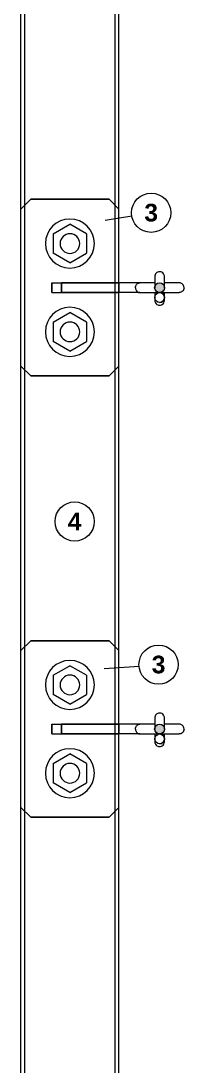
# Model space of a CAD drawing. Header units: millimetres. Extents: x -319 to 522, y -48 to 546.
# Drawn here: x -225.2 to -208.6, y 65.3 to 171.9 of the extents above; entities that cross this region are included whole.
import ezdxf

# ---------------------------------------------------------------- set-up
doc = ezdxf.new("R2010")
doc.units = ezdxf.units.MM
doc.header["$LTSCALE"] = 2
doc.linetypes.add('HIDDEN', pattern=[9.525, 6.35, -3.175])
for name, color, linetype, lineweight, true_color in [('010', 178, 'Continuous', 9, 0x000000), ('1_5section ... 010', 178, 'Continuous', 9, 0x000000), ('1_5section ... 018', 178, 'Continuous', 18, 0x000000), ('1_5section ... hdn', 250, 'HIDDEN', 9, 0x323232), ('dim', 178, 'Continuous', 9, 0x000000)]:
    doc.layers.add(name, color=color, linetype=linetype, lineweight=lineweight, true_color=true_color)
doc.styles.add('textstyle133', font='')
doc.styles.add('textstyle134', font='')
doc.styles.add('textstyle135', font='')
doc.styles.get('textstyle133').set_extended_font_data('Arial [TMC ]')
doc.styles.get('textstyle134').set_extended_font_data('Arial [TMC ]')
doc.styles.get('textstyle135').set_extended_font_data('Arial [TMC ]')

msp = doc.modelspace()

# ---------------------------------------------------------------- hatches: boundary and pattern name
at = {"layer": '1_5section ... 010', "true_color": 0x969696}
h = msp.add_hatch(color=252, dxfattribs=at)
edge = h.paths.add_edge_path(flags=0)
edge.add_arc((-211.09, 99.66), 0.501, 0, 360)
edge = h.paths.add_edge_path(flags=0)
edge.add_arc((-211.09, 144.66), 0.501, 0, 360)
edge = h.paths.add_edge_path(flags=0)
edge.add_arc((-211.09, 189.65), 0.501, 0, 360)

# ---------------------------------------------------------------- linework, layer by layer
at = {"layer": '010'}
for p, q in [((-216.64, 151.54), (-213.92, 151.98)), ((-216.73, 105.82), (-213.18, 106.09))]:
    msp.add_line(p, q, dxfattribs=at)
for centre in [(-211.95, 152.3), (-219.75, 120.82), (-211.19, 106.23)]:
    msp.add_circle(centre, 2, dxfattribs=at)
at = {"layer": '1_5section ... 018'}
for p, q in [((-225.23, -0.93), (-225.23, 200.25)), ((-225.23, -0.93), (-225.23, 200.25)), ((-224.83, -0.93), (-224.83, 200.25)), ((-224.83, -0.93), (-224.83, 200.25)), ((-215.63, 37.63), (-215.63, 200.25)), ((-215.63, 37.63), (-215.63, 200.25)), ((-215.23, 37.63), (-215.23, 200.25)), ((-215.23, 37.63), (-215.23, 200.25)), ((-215.23, 136.66), (-215.23, 152.66)), ((-215.23, 136.66), (-215.23, 152.66)), ((-221.93, 150.14), (-220.23, 151.12)), ((-221.93, 150.14), (-220.23, 151.12)), ((-218.53, 150.14), (-220.23, 151.12)), ((-218.53, 150.14), (-220.23, 151.12)), ((-221.93, 150.14), (-221.93, 148.17)), ((-221.93, 150.14), (-221.93, 148.17)), ((-218.53, 150.14), (-218.53, 148.17)), ((-218.53, 150.14), (-218.53, 148.17)), ((-220.23, 147.19), (-221.93, 148.17)), ((-220.23, 147.19), (-221.93, 148.17)), ((-220.23, 147.19), (-218.53, 148.17)), ((-220.23, 147.19), (-218.53, 148.17)), ((-213.09, 145.16), (-215.23, 145.16)), ((-213.09, 145.16), (-215.23, 145.16)), ((-213.09, 144.16), (-215.23, 144.16)), ((-213.09, 144.16), (-215.23, 144.16)), ((-221.93, 141.14), (-220.23, 142.12)), ((-221.93, 141.14), (-220.23, 142.12)), ((-218.53, 141.14), (-220.23, 142.12)), ((-218.53, 141.14), (-220.23, 142.12)), ((-221.93, 141.14), (-221.93, 139.18)), ((-221.93, 141.14), (-221.93, 139.18)), ((-218.53, 141.14), (-218.53, 139.18)), ((-218.53, 141.14), (-218.53, 139.18)), ((-220.23, 138.2), (-221.93, 139.18)), ((-220.23, 138.2), (-221.93, 139.18)), ((-220.23, 138.2), (-218.53, 139.18)), ((-220.23, 138.2), (-218.53, 139.18)), ((-215.23, 91.66), (-215.23, 107.66)), ((-215.23, 91.66), (-215.23, 107.66)), ((-221.93, 105.14), (-220.23, 106.12)), ((-221.93, 105.14), (-220.23, 106.12)), ((-218.53, 105.14), (-220.23, 106.12)), ((-218.53, 105.14), (-220.23, 106.12)), ((-221.93, 105.14), (-221.93, 103.18)), ((-221.93, 105.14), (-221.93, 103.18)), ((-218.53, 105.14), (-218.53, 103.18)), ((-218.53, 105.14), (-218.53, 103.18)), ((-220.23, 102.2), (-221.93, 103.18)), ((-220.23, 102.2), (-221.93, 103.18)), ((-220.23, 102.2), (-218.53, 103.18)), ((-220.23, 102.2), (-218.53, 103.18)), ((-213.09, 100.16), (-215.23, 100.16)), ((-213.09, 100.16), (-215.23, 100.16)), ((-213.09, 99.16), (-215.23, 99.16)), ((-213.09, 99.16), (-215.23, 99.16)), ((-221.93, 96.14), (-220.23, 97.12)), ((-221.93, 96.14), (-220.23, 97.12)), ((-218.53, 96.14), (-220.23, 97.12)), ((-218.53, 96.14), (-220.23, 97.12)), ((-221.93, 96.14), (-221.93, 94.18)), ((-221.93, 96.14), (-221.93, 94.18)), ((-218.53, 96.14), (-218.53, 94.18)), ((-218.53, 96.14), (-218.53, 94.18)), ((-220.23, 93.2), (-221.93, 94.18)), ((-220.23, 93.2), (-221.93, 94.18)), ((-220.23, 93.2), (-218.53, 94.18)), ((-220.23, 93.2), (-218.53, 94.18))]:
    msp.add_line(p, q, dxfattribs=at)
for centre in [(-211.09, 144.66), (-211.09, 99.66)]:
    msp.add_circle(centre, 0.501, dxfattribs=at)
for points in [[(-220.23, 151.66), (-221.61, 151.66), (-222.73, 150.54), (-222.73, 149.16)], [(-220.23, 151.66), (-221.61, 151.66), (-222.73, 150.54), (-222.73, 149.16)], [(-217.73, 149.16), (-217.73, 150.54), (-218.85, 151.66), (-220.23, 151.66)], [(-217.73, 149.16), (-217.73, 150.54), (-218.85, 151.66), (-220.23, 151.66)], [(-220.23, 150.16), (-220.78, 150.16), (-221.23, 149.71), (-221.23, 149.16)], [(-220.23, 150.16), (-220.78, 150.16), (-221.23, 149.71), (-221.23, 149.16)], [(-219.23, 149.16), (-219.23, 149.71), (-219.68, 150.16), (-220.23, 150.16)], [(-219.23, 149.16), (-219.23, 149.71), (-219.68, 150.16), (-220.23, 150.16)], [(-222.73, 149.16), (-222.73, 147.78), (-221.61, 146.66), (-220.23, 146.66)], [(-222.73, 149.16), (-222.73, 147.78), (-221.61, 146.66), (-220.23, 146.66)], [(-221.23, 149.16), (-221.23, 148.6), (-220.78, 148.16), (-220.23, 148.16)], [(-221.23, 149.16), (-221.23, 148.6), (-220.78, 148.16), (-220.23, 148.16)], [(-220.23, 146.66), (-218.85, 146.66), (-217.73, 147.78), (-217.73, 149.16)], [(-220.23, 148.16), (-219.68, 148.16), (-219.23, 148.6), (-219.23, 149.16)], [(-220.23, 146.66), (-218.85, 146.66), (-217.73, 147.78), (-217.73, 149.16)], [(-220.23, 148.16), (-219.68, 148.16), (-219.23, 148.6), (-219.23, 149.16)], [(-211.43, 146.14), (-211.53, 146.05), (-211.59, 145.92), (-211.59, 145.78)], [(-211.43, 146.14), (-211.53, 146.05), (-211.59, 145.92), (-211.59, 145.78)], [(-211.43, 146.14), (-211.53, 146.05), (-211.59, 145.92), (-211.59, 145.78)], [(-211.09, 146.28), (-211.22, 146.28), (-211.34, 146.23), (-211.43, 146.14)], [(-211.09, 146.28), (-211.22, 146.28), (-211.34, 146.23), (-211.43, 146.14)], [(-211.09, 146.28), (-211.22, 146.28), (-211.34, 146.23), (-211.43, 146.14)], [(-210.69, 146.08), (-210.78, 146.21), (-210.93, 146.28), (-211.09, 146.28)], [(-210.69, 146.08), (-210.78, 146.21), (-210.93, 146.28), (-211.09, 146.28)], [(-210.69, 146.08), (-210.78, 146.21), (-210.93, 146.28), (-211.09, 146.28)], [(-210.59, 145.78), (-210.59, 145.89), (-210.62, 145.99), (-210.69, 146.08)], [(-210.59, 145.78), (-210.59, 145.89), (-210.62, 145.99), (-210.69, 146.08)], [(-210.59, 145.78), (-210.59, 145.89), (-210.62, 145.99), (-210.69, 146.08)], [(-213.51, 144.85), (-213.47, 144.94), (-213.42, 145.01), (-213.37, 145.06)], [(-213.51, 144.85), (-213.47, 144.94), (-213.42, 145.01), (-213.37, 145.06)], [(-213.51, 144.85), (-213.47, 144.94), (-213.42, 145.01), (-213.37, 145.06)], [(-213.51, 144.85), (-213.47, 144.94), (-213.42, 145.01), (-213.37, 145.06)], [(-213.37, 145.06), (-213.28, 145.13), (-213.19, 145.16), (-213.09, 145.16)], [(-213.37, 145.06), (-213.28, 145.13), (-213.19, 145.16), (-213.09, 145.16)], [(-213.37, 145.06), (-213.28, 145.13), (-213.19, 145.16), (-213.09, 145.16)], [(-213.37, 145.06), (-213.28, 145.13), (-213.19, 145.16), (-213.09, 145.16)], [(-212.67, 145.16), (-212.94, 145.16), (-213.09, 145.16), (-213.09, 145.16)], [(-212.9, 145.16), (-213.02, 145.16), (-213.09, 145.16), (-213.09, 145.16)], [(-213.01, 145.16), (-213.06, 145.16), (-213.09, 145.16), (-213.09, 145.16)], [(-212.7, 145.16), (-212.95, 145.16), (-213.09, 145.16), (-213.09, 145.16)], [(-212.67, 145.16), (-212.94, 145.16), (-213.09, 145.16), (-213.09, 145.16)], [(-212.7, 145.16), (-212.95, 145.16), (-213.09, 145.16), (-213.09, 145.16)], [(-212.7, 145.16), (-212.84, 145.16), (-212.94, 145.16), (-213.01, 145.16)], [(-212.35, 145.16), (-212.58, 145.16), (-212.77, 145.16), (-212.9, 145.16)], [(-211.59, 145.16), (-212.03, 145.16), (-212.43, 145.16), (-212.7, 145.16)], [(-211.59, 145.16), (-212.03, 145.16), (-212.43, 145.16), (-212.7, 145.16)], [(-211.59, 145.16), (-212.03, 145.16), (-212.43, 145.16), (-212.7, 145.16)], [(-211.59, 145.16), (-212.01, 145.16), (-212.4, 145.16), (-212.67, 145.16)], [(-211.59, 145.16), (-212.01, 145.16), (-212.4, 145.16), (-212.67, 145.16)], [(-211.59, 145.16), (-211.87, 145.16), (-212.13, 145.16), (-212.35, 145.16)], [(-211.59, 145.78), (-211.59, 145.78), (-211.59, 145.72), (-211.59, 145.62)], [(-211.59, 145.78), (-211.59, 145.78), (-211.59, 145.68), (-211.59, 145.55)], [(-211.59, 145.78), (-211.59, 145.78), (-211.59, 145.72), (-211.59, 145.62)], [(-211.59, 145.78), (-211.59, 145.78), (-211.59, 145.72), (-211.59, 145.62)], [(-211.59, 145.78), (-211.59, 145.78), (-211.59, 145.71), (-211.59, 145.61)], [(-211.59, 145.62), (-211.59, 145.51), (-211.59, 145.35), (-211.59, 145.16)], [(-211.59, 145.62), (-211.59, 145.62), (-211.59, 145.62), (-211.59, 145.62)], [(-211.59, 145.62), (-211.59, 145.51), (-211.59, 145.35), (-211.59, 145.16)], [(-211.59, 145.61), (-211.59, 145.52), (-211.59, 145.39), (-211.59, 145.27)], [(-211.59, 145.55), (-211.59, 145.47), (-211.59, 145.38), (-211.59, 145.29)], [(-211.59, 145.29), (-211.59, 145.19), (-211.59, 145.1), (-211.59, 145.01)], [(-211.59, 145.27), (-211.59, 145.23), (-211.59, 145.19), (-211.59, 145.16)], [(-211.59, 145.01), (-211.59, 144.89), (-211.59, 144.79), (-211.59, 144.73)], [(-210.59, 145.62), (-210.59, 145.72), (-210.59, 145.78), (-210.59, 145.78)], [(-210.59, 145.61), (-210.59, 145.71), (-210.59, 145.78), (-210.59, 145.78)], [(-210.59, 145.62), (-210.59, 145.72), (-210.59, 145.78), (-210.59, 145.78)], [(-210.59, 145.61), (-210.59, 145.71), (-210.59, 145.78), (-210.59, 145.78)], [(-210.59, 145.16), (-210.59, 145.35), (-210.59, 145.51), (-210.59, 145.62)], [(-210.59, 145.16), (-210.59, 145.35), (-210.59, 145.51), (-210.59, 145.62)], [(-210.59, 145.27), (-210.59, 145.39), (-210.59, 145.52), (-210.59, 145.61)], [(-210.59, 145.25), (-210.59, 145.38), (-210.59, 145.51), (-210.59, 145.61)], [(-210.59, 145), (-210.59, 145.08), (-210.59, 145.18), (-210.59, 145.27)], [(-210.59, 145.16), (-210.59, 145.19), (-210.59, 145.22), (-210.59, 145.25)], [(-209.86, 145.16), (-210.07, 145.16), (-210.32, 145.16), (-210.59, 145.16)], [(-210.34, 145.16), (-210.42, 145.16), (-210.5, 145.16), (-210.59, 145.16)], [(-209.76, 145.16), (-209.99, 145.16), (-210.28, 145.16), (-210.59, 145.16)], [(-209.86, 145.16), (-210.07, 145.16), (-210.32, 145.16), (-210.59, 145.16)], [(-209.86, 145.16), (-210.07, 145.16), (-210.32, 145.16), (-210.59, 145.16)], [(-209.86, 145.16), (-210.07, 145.16), (-210.32, 145.16), (-210.59, 145.16)], [(-210.59, 144.8), (-210.59, 144.85), (-210.59, 144.92), (-210.59, 145)], [(-209.5, 145.16), (-209.72, 145.16), (-210.01, 145.16), (-210.34, 145.16)], [(-209.29, 145.16), (-209.42, 145.16), (-209.62, 145.16), (-209.86, 145.16)], [(-209.29, 145.16), (-209.42, 145.16), (-209.62, 145.16), (-209.86, 145.16)], [(-209.29, 145.16), (-209.42, 145.16), (-209.62, 145.16), (-209.86, 145.16)], [(-209.29, 145.16), (-209.42, 145.16), (-209.62, 145.16), (-209.86, 145.16)], [(-209.29, 145.16), (-209.42, 145.16), (-209.62, 145.16), (-209.86, 145.16)], [(-209.29, 145.16), (-209.42, 145.16), (-209.62, 145.16), (-209.86, 145.16)], [(-209.26, 145.16), (-209.38, 145.16), (-209.55, 145.16), (-209.76, 145.16)], [(-209.09, 145.16), (-209.09, 145.16), (-209.23, 145.16), (-209.5, 145.16)], [(-209.09, 145.16), (-209.09, 145.16), (-209.16, 145.16), (-209.29, 145.16)], [(-209.09, 145.16), (-209.09, 145.16), (-209.16, 145.16), (-209.29, 145.16)], [(-209.09, 145.16), (-209.09, 145.16), (-209.16, 145.16), (-209.29, 145.16)], [(-209.09, 145.16), (-209.09, 145.16), (-209.16, 145.16), (-209.29, 145.16)], [(-209.09, 145.16), (-209.09, 145.16), (-209.16, 145.16), (-209.29, 145.16)], [(-209.09, 145.16), (-209.09, 145.16), (-209.16, 145.16), (-209.29, 145.16)], [(-209.09, 145.16), (-209.09, 145.16), (-209.15, 145.16), (-209.26, 145.16)], [(-208.77, 145.04), (-208.86, 145.11), (-208.97, 145.16), (-209.09, 145.16)], [(-208.77, 145.04), (-208.86, 145.11), (-208.97, 145.16), (-209.09, 145.16)], [(-208.77, 145.04), (-208.86, 145.11), (-208.97, 145.16), (-209.09, 145.16)], [(-208.77, 145.04), (-208.86, 145.11), (-208.97, 145.16), (-209.09, 145.16)], [(-208.59, 144.66), (-208.59, 144.8), (-208.66, 144.95), (-208.77, 145.04)], [(-208.59, 144.66), (-208.59, 144.8), (-208.66, 144.95), (-208.77, 145.04)], [(-208.59, 144.66), (-208.59, 144.8), (-208.66, 144.95), (-208.77, 145.04)], [(-208.59, 144.66), (-208.59, 144.8), (-208.66, 144.95), (-208.77, 145.04)], [(-213.54, 144.66), (-213.54, 144.72), (-213.53, 144.79), (-213.51, 144.85)], [(-213.54, 144.66), (-213.54, 144.72), (-213.53, 144.79), (-213.51, 144.85)], [(-213.54, 144.66), (-213.54, 144.72), (-213.53, 144.79), (-213.51, 144.85)], [(-213.54, 144.66), (-213.54, 144.72), (-213.53, 144.79), (-213.51, 144.85)], [(-213.54, 144.66), (-213.54, 144.59), (-213.53, 144.52), (-213.51, 144.46)], [(-213.54, 144.66), (-213.54, 144.59), (-213.53, 144.52), (-213.51, 144.46)], [(-213.54, 144.66), (-213.54, 144.59), (-213.53, 144.52), (-213.51, 144.46)], [(-213.54, 144.66), (-213.54, 144.59), (-213.53, 144.52), (-213.51, 144.46)], [(-213.51, 144.46), (-213.47, 144.37), (-213.42, 144.3), (-213.37, 144.25)], [(-213.51, 144.46), (-213.47, 144.37), (-213.42, 144.3), (-213.37, 144.25)], [(-213.51, 144.46), (-213.47, 144.37), (-213.42, 144.3), (-213.37, 144.25)], [(-213.51, 144.46), (-213.47, 144.37), (-213.42, 144.3), (-213.37, 144.25)], [(-213.37, 144.25), (-213.28, 144.18), (-213.19, 144.16), (-213.09, 144.16)], [(-213.37, 144.25), (-213.28, 144.18), (-213.19, 144.16), (-213.09, 144.16)], [(-213.37, 144.25), (-213.28, 144.18), (-213.19, 144.16), (-213.09, 144.16)], [(-213.37, 144.25), (-213.28, 144.18), (-213.19, 144.16), (-213.09, 144.16)], [(-213.09, 144.16), (-213.09, 144.16), (-213.09, 144.16), (-213.09, 144.16)], [(-213.09, 144.16), (-213.08, 144.16), (-213.02, 144.16), (-212.92, 144.16)], [(-213.09, 144.16), (-213.09, 144.16), (-213.04, 144.16), (-212.95, 144.16)], [(-213.09, 144.16), (-213.09, 144.16), (-213.09, 144.16), (-213.09, 144.16)], [(-213.09, 144.16), (-213.08, 144.16), (-213.04, 144.16), (-212.97, 144.16)], [(-213.09, 144.16), (-213.09, 144.16), (-213, 144.16), (-212.84, 144.16)], [(-212.97, 144.16), (-212.89, 144.16), (-212.79, 144.16), (-212.65, 144.16)], [(-212.95, 144.16), (-212.85, 144.16), (-212.72, 144.16), (-212.54, 144.16)], [(-212.92, 144.16), (-212.81, 144.16), (-212.66, 144.16), (-212.48, 144.16)], [(-212.84, 144.16), (-212.66, 144.16), (-212.4, 144.16), (-212.1, 144.16)], [(-212.65, 144.16), (-212.38, 144.16), (-212, 144.16), (-211.59, 144.16)], [(-212.54, 144.16), (-212.37, 144.16), (-212.16, 144.16), (-211.93, 144.16)], [(-212.48, 144.16), (-212.11, 144.16), (-211.6, 144.16), (-211.09, 144.16)], [(-212.1, 144.16), (-211.55, 144.16), (-210.86, 144.16), (-210.29, 144.16)], [(-211.93, 144.16), (-211.7, 144.16), (-211.45, 144.16), (-211.2, 144.16)], [(-211.59, 144.73), (-211.59, 144.68), (-211.59, 144.66), (-211.59, 144.66)], [(-211.59, 144.16), (-211.59, 143.97), (-211.59, 143.81), (-211.59, 143.7)], [(-211.59, 143.66), (-211.59, 143.93), (-211.36, 144.16), (-211.09, 144.16)], [(-211.59, 144.16), (-211.59, 143.95), (-211.59, 143.78), (-211.59, 143.67)], [(-211.59, 144.16), (-211.59, 143.95), (-211.59, 143.78), (-211.59, 143.67)], [(-211.59, 144.16), (-211.59, 143.97), (-211.59, 143.81), (-211.59, 143.7)], [(-211.59, 144.16), (-211.59, 143.95), (-211.59, 143.78), (-211.59, 143.67)], [(-211.2, 144.16), (-211.17, 144.16), (-211.13, 144.16), (-211.09, 144.16)], [(-211.09, 144.16), (-210.83, 144.16), (-210.56, 144.16), (-210.32, 144.16)], [(-211.09, 144.16), (-210.81, 144.16), (-210.59, 143.93), (-210.59, 143.66)], [(-210.59, 143.66), (-210.59, 143.93), (-210.81, 144.15), (-211.09, 144.16)], [(-210.59, 144.66), (-210.59, 144.66), (-210.59, 144.7), (-210.59, 144.8)], [(-210.59, 143.67), (-210.59, 143.78), (-210.59, 143.95), (-210.59, 144.16)], [(-210.59, 144.16), (-210.17, 144.16), (-209.78, 144.16), (-209.51, 144.16)], [(-210.59, 143.66), (-210.59, 143.77), (-210.59, 143.94), (-210.59, 144.16)], [(-210.59, 143.67), (-210.59, 143.78), (-210.59, 143.95), (-210.59, 144.16)], [(-210.59, 143.67), (-210.59, 143.78), (-210.59, 143.95), (-210.59, 144.16)], [(-210.59, 143.67), (-210.59, 143.79), (-210.59, 143.95), (-210.59, 144.16)], [(-210.59, 144.16), (-210.17, 144.16), (-209.78, 144.16), (-209.51, 144.16)], [(-210.32, 144.16), (-210.08, 144.16), (-209.86, 144.16), (-209.68, 144.16)], [(-210.29, 144.16), (-209.93, 144.16), (-209.63, 144.16), (-209.41, 144.16)], [(-210.29, 144.16), (-209.93, 144.16), (-209.63, 144.16), (-209.41, 144.16)], [(-210.29, 144.16), (-210, 144.16), (-209.74, 144.16), (-209.54, 144.16)], [(-209.68, 144.16), (-209.49, 144.16), (-209.34, 144.16), (-209.24, 144.16)], [(-209.54, 144.16), (-209.25, 144.16), (-209.09, 144.16), (-209.09, 144.16)], [(-209.51, 144.16), (-209.37, 144.16), (-209.27, 144.16), (-209.2, 144.16)], [(-209.51, 144.16), (-209.37, 144.16), (-209.27, 144.16), (-209.2, 144.16)], [(-209.41, 144.16), (-209.31, 144.16), (-209.23, 144.16), (-209.17, 144.16)], [(-209.41, 144.16), (-209.31, 144.16), (-209.23, 144.16), (-209.17, 144.16)], [(-209.24, 144.16), (-209.14, 144.16), (-209.09, 144.16), (-209.09, 144.16)], [(-209.2, 144.16), (-209.12, 144.16), (-209.09, 144.16), (-209.09, 144.16)], [(-209.2, 144.16), (-209.12, 144.16), (-209.09, 144.16), (-209.09, 144.16)], [(-209.17, 144.16), (-209.11, 144.16), (-209.09, 144.16), (-209.09, 144.16)], [(-209.17, 144.16), (-209.11, 144.16), (-209.09, 144.16), (-209.09, 144.16)], [(-208.77, 144.27), (-208.86, 144.2), (-208.97, 144.16), (-209.09, 144.16)], [(-208.77, 144.27), (-208.86, 144.2), (-208.97, 144.16), (-209.09, 144.16)], [(-208.59, 144.66), (-208.59, 144.51), (-208.66, 144.36), (-208.77, 144.27)], [(-208.59, 144.66), (-208.59, 144.51), (-208.66, 144.36), (-208.77, 144.27)], [(-211.59, 143.7), (-211.59, 143.68), (-211.59, 143.67), (-211.59, 143.66)], [(-211.59, 143.7), (-211.59, 143.68), (-211.59, 143.67), (-211.59, 143.66)], [(-211.59, 143.67), (-211.59, 143.66), (-211.59, 143.66), (-211.59, 143.66)], [(-211.59, 143.67), (-211.59, 143.66), (-211.59, 143.66), (-211.59, 143.66)], [(-211.59, 143.67), (-211.59, 143.45), (-211.59, 143.38), (-211.59, 143.38)], [(-211.59, 143.66), (-211.59, 143.65), (-211.59, 143.65), (-211.59, 143.62)], [(-211.59, 143.66), (-211.59, 143.45), (-211.59, 143.38), (-211.59, 143.38)], [(-211.09, 143.16), (-211.36, 143.16), (-211.59, 143.38), (-211.59, 143.66)], [(-211.09, 143.16), (-211.36, 143.16), (-211.59, 143.38), (-211.59, 143.66)], [(-211.59, 143.66), (-211.59, 143.45), (-211.59, 143.38), (-211.59, 143.38)], [(-211.59, 143.66), (-211.59, 143.66), (-211.59, 143.65), (-211.59, 143.63)], [(-211.59, 143.63), (-211.59, 143.61), (-211.59, 143.6), (-211.59, 143.58)], [(-211.59, 143.62), (-211.59, 143.6), (-211.59, 143.58), (-211.59, 143.55)], [(-211.59, 143.58), (-211.59, 143.55), (-211.59, 143.52), (-211.59, 143.49)], [(-211.59, 143.55), (-211.59, 143.52), (-211.59, 143.48), (-211.59, 143.46)], [(-211.59, 143.49), (-211.59, 143.46), (-211.59, 143.43), (-211.59, 143.41)], [(-211.59, 143.46), (-211.59, 143.4), (-211.59, 143.38), (-211.59, 143.38)], [(-211.59, 143.41), (-211.59, 143.39), (-211.59, 143.38), (-211.59, 143.38)], [(-211.59, 143.38), (-211.59, 143.33), (-211.58, 143.29), (-211.57, 143.25)], [(-211.57, 143.25), (-211.55, 143.16), (-211.5, 143.08), (-211.44, 143.02)], [(-211.44, 143.02), (-211.35, 142.93), (-211.22, 142.88), (-211.09, 142.88)], [(-210.59, 143.66), (-210.59, 143.38), (-210.81, 143.16), (-211.09, 143.16)], [(-211.09, 143.16), (-210.81, 143.16), (-210.59, 143.38), (-210.59, 143.66)], [(-211.09, 142.88), (-210.96, 142.88), (-210.83, 142.93), (-210.74, 143.02)], [(-211.09, 142.88), (-210.96, 142.88), (-210.83, 142.93), (-210.74, 143.02)], [(-210.74, 143.02), (-210.67, 143.08), (-210.63, 143.16), (-210.61, 143.25)], [(-210.74, 143.02), (-210.67, 143.08), (-210.63, 143.16), (-210.61, 143.25)], [(-210.61, 143.25), (-210.6, 143.29), (-210.59, 143.33), (-210.59, 143.38)], [(-210.59, 143.38), (-210.59, 143.38), (-210.59, 143.45), (-210.59, 143.67)], [(-210.59, 143.38), (-210.59, 143.38), (-210.59, 143.45), (-210.59, 143.67)], [(-210.59, 143.38), (-210.59, 143.38), (-210.59, 143.45), (-210.59, 143.67)], [(-210.59, 143.38), (-210.59, 143.38), (-210.59, 143.45), (-210.59, 143.67)], [(-210.59, 143.63), (-210.59, 143.65), (-210.59, 143.66), (-210.59, 143.66)], [(-210.59, 143.38), (-210.59, 143.38), (-210.59, 143.45), (-210.59, 143.66)], [(-210.59, 143.63), (-210.59, 143.65), (-210.59, 143.66), (-210.59, 143.66)], [(-210.59, 143.63), (-210.59, 143.65), (-210.59, 143.66), (-210.59, 143.66)], [(-210.59, 143.63), (-210.59, 143.65), (-210.59, 143.66), (-210.59, 143.66)], [(-210.59, 143.58), (-210.59, 143.6), (-210.59, 143.61), (-210.59, 143.63)], [(-210.59, 143.58), (-210.59, 143.6), (-210.59, 143.61), (-210.59, 143.63)], [(-210.59, 143.58), (-210.59, 143.6), (-210.59, 143.61), (-210.59, 143.63)], [(-210.59, 143.58), (-210.59, 143.6), (-210.59, 143.62), (-210.59, 143.63)], [(-210.59, 143.49), (-210.59, 143.52), (-210.59, 143.55), (-210.59, 143.58)], [(-210.59, 143.49), (-210.59, 143.52), (-210.59, 143.55), (-210.59, 143.58)], [(-210.59, 143.49), (-210.59, 143.52), (-210.59, 143.55), (-210.59, 143.58)], [(-210.59, 143.5), (-210.59, 143.53), (-210.59, 143.56), (-210.59, 143.58)], [(-210.59, 143.41), (-210.59, 143.43), (-210.59, 143.46), (-210.59, 143.5)], [(-210.59, 143.41), (-210.59, 143.43), (-210.59, 143.46), (-210.59, 143.49)], [(-210.59, 143.41), (-210.59, 143.43), (-210.59, 143.46), (-210.59, 143.49)], [(-210.59, 143.41), (-210.59, 143.43), (-210.59, 143.46), (-210.59, 143.49)], [(-210.59, 143.38), (-210.59, 143.38), (-210.59, 143.39), (-210.59, 143.41)], [(-210.59, 143.38), (-210.59, 143.38), (-210.59, 143.39), (-210.59, 143.41)], [(-210.59, 143.38), (-210.59, 143.38), (-210.59, 143.39), (-210.59, 143.41)], [(-210.59, 143.38), (-210.59, 143.38), (-210.59, 143.39), (-210.59, 143.41)], [(-220.23, 142.66), (-221.61, 142.66), (-222.73, 141.54), (-222.73, 140.16)], [(-220.23, 142.66), (-221.61, 142.66), (-222.73, 141.54), (-222.73, 140.16)], [(-217.73, 140.16), (-217.73, 141.54), (-218.85, 142.66), (-220.23, 142.66)], [(-217.73, 140.16), (-217.73, 141.54), (-218.85, 142.66), (-220.23, 142.66)], [(-220.23, 141.16), (-220.78, 141.16), (-221.23, 140.71), (-221.23, 140.16)], [(-220.23, 141.16), (-220.78, 141.16), (-221.23, 140.71), (-221.23, 140.16)], [(-219.23, 140.16), (-219.23, 140.71), (-219.68, 141.16), (-220.23, 141.16)], [(-219.23, 140.16), (-219.23, 140.71), (-219.68, 141.16), (-220.23, 141.16)], [(-222.73, 140.16), (-222.73, 138.78), (-221.61, 137.66), (-220.23, 137.66)], [(-222.73, 140.16), (-222.73, 138.78), (-221.61, 137.66), (-220.23, 137.66)], [(-221.23, 140.16), (-221.23, 139.6), (-220.78, 139.16), (-220.23, 139.16)], [(-221.23, 140.16), (-221.23, 139.6), (-220.78, 139.16), (-220.23, 139.16)], [(-220.23, 137.66), (-218.85, 137.66), (-217.73, 138.78), (-217.73, 140.16)], [(-220.23, 139.16), (-219.68, 139.16), (-219.23, 139.6), (-219.23, 140.16)], [(-220.23, 137.66), (-218.85, 137.66), (-217.73, 138.78), (-217.73, 140.16)], [(-220.23, 139.16), (-219.68, 139.16), (-219.23, 139.6), (-219.23, 140.16)], [(-220.23, 106.66), (-221.61, 106.66), (-222.73, 105.54), (-222.73, 104.16)], [(-220.23, 106.66), (-221.61, 106.66), (-222.73, 105.54), (-222.73, 104.16)], [(-217.73, 104.16), (-217.73, 105.54), (-218.85, 106.66), (-220.23, 106.66)], [(-217.73, 104.16), (-217.73, 105.54), (-218.85, 106.66), (-220.23, 106.66)], [(-220.23, 105.16), (-220.78, 105.16), (-221.23, 104.71), (-221.23, 104.16)], [(-220.23, 105.16), (-220.78, 105.16), (-221.23, 104.71), (-221.23, 104.16)], [(-219.23, 104.16), (-219.23, 104.71), (-219.68, 105.16), (-220.23, 105.16)], [(-219.23, 104.16), (-219.23, 104.71), (-219.68, 105.16), (-220.23, 105.16)], [(-222.73, 104.16), (-222.73, 102.78), (-221.61, 101.66), (-220.23, 101.66)], [(-222.73, 104.16), (-222.73, 102.78), (-221.61, 101.66), (-220.23, 101.66)], [(-221.23, 104.16), (-221.23, 103.61), (-220.78, 103.16), (-220.23, 103.16)], [(-221.23, 104.16), (-221.23, 103.61), (-220.78, 103.16), (-220.23, 103.16)], [(-220.23, 101.66), (-218.85, 101.66), (-217.73, 102.78), (-217.73, 104.16)], [(-220.23, 103.16), (-219.68, 103.16), (-219.23, 103.61), (-219.23, 104.16)], [(-220.23, 101.66), (-218.85, 101.66), (-217.73, 102.78), (-217.73, 104.16)], [(-220.23, 103.16), (-219.68, 103.16), (-219.23, 103.61), (-219.23, 104.16)], [(-211.09, 101.29), (-211.22, 101.29), (-211.34, 101.24), (-211.43, 101.15)], [(-211.09, 101.29), (-211.22, 101.29), (-211.34, 101.24), (-211.43, 101.15)], [(-211.09, 101.29), (-211.22, 101.29), (-211.34, 101.24), (-211.43, 101.15)], [(-210.69, 101.09), (-210.78, 101.21), (-210.93, 101.29), (-211.09, 101.29)], [(-210.69, 101.09), (-210.78, 101.21), (-210.93, 101.29), (-211.09, 101.29)], [(-210.69, 101.09), (-210.78, 101.21), (-210.93, 101.29), (-211.09, 101.29)], [(-211.43, 101.15), (-211.53, 101.06), (-211.59, 100.92), (-211.59, 100.79)], [(-211.43, 101.15), (-211.53, 101.06), (-211.59, 100.92), (-211.59, 100.79)], [(-211.43, 101.15), (-211.53, 101.06), (-211.59, 100.92), (-211.59, 100.79)], [(-211.59, 100.79), (-211.59, 100.78), (-211.59, 100.73), (-211.59, 100.62)], [(-211.59, 100.79), (-211.59, 100.79), (-211.59, 100.71), (-211.59, 100.62)], [(-211.59, 100.78), (-211.59, 100.78), (-211.59, 100.73), (-211.59, 100.63)], [(-211.59, 100.78), (-211.59, 100.78), (-211.59, 100.68), (-211.59, 100.55)], [(-211.59, 100.78), (-211.59, 100.78), (-211.59, 100.73), (-211.59, 100.63)], [(-211.59, 100.63), (-211.59, 100.52), (-211.59, 100.36), (-211.59, 100.16)], [(-211.59, 100.63), (-211.59, 100.63), (-211.59, 100.62), (-211.59, 100.62)], [(-211.59, 100.62), (-211.59, 100.51), (-211.59, 100.35), (-211.59, 100.16)], [(-211.59, 100.62), (-211.59, 100.52), (-211.59, 100.4), (-211.59, 100.27)], [(-211.59, 100.55), (-211.59, 100.47), (-211.59, 100.39), (-211.59, 100.29)], [(-211.59, 100.29), (-211.59, 100.2), (-211.59, 100.1), (-211.59, 100.02)], [(-211.59, 100.27), (-211.59, 100.24), (-211.59, 100.2), (-211.59, 100.16)], [(-210.59, 100.79), (-210.59, 100.89), (-210.62, 101), (-210.69, 101.09)], [(-210.59, 100.79), (-210.59, 100.89), (-210.62, 101), (-210.69, 101.09)], [(-210.59, 100.79), (-210.59, 100.89), (-210.62, 101), (-210.69, 101.09)], [(-210.59, 100.62), (-210.59, 100.73), (-210.59, 100.78), (-210.59, 100.79)], [(-210.59, 100.62), (-210.59, 100.71), (-210.59, 100.79), (-210.59, 100.79)], [(-210.59, 100.63), (-210.59, 100.73), (-210.59, 100.78), (-210.59, 100.79)], [(-210.59, 100.61), (-210.59, 100.71), (-210.59, 100.79), (-210.59, 100.79)], [(-210.59, 100.16), (-210.59, 100.36), (-210.59, 100.52), (-210.59, 100.63)], [(-210.59, 100.16), (-210.59, 100.35), (-210.59, 100.51), (-210.59, 100.62)], [(-210.59, 100.27), (-210.59, 100.4), (-210.59, 100.52), (-210.59, 100.62)], [(-210.59, 100.26), (-210.59, 100.39), (-210.59, 100.51), (-210.59, 100.61)], [(-210.59, 100.01), (-210.59, 100.09), (-210.59, 100.18), (-210.59, 100.27)], [(-210.59, 100.16), (-210.59, 100.19), (-210.59, 100.23), (-210.59, 100.26)], [(-213.54, 99.66), (-213.54, 99.73), (-213.53, 99.8), (-213.51, 99.85)], [(-213.54, 99.66), (-213.54, 99.73), (-213.53, 99.8), (-213.51, 99.85)], [(-213.54, 99.66), (-213.54, 99.73), (-213.53, 99.8), (-213.51, 99.85)], [(-213.54, 99.66), (-213.54, 99.73), (-213.53, 99.8), (-213.51, 99.85)], [(-213.54, 99.66), (-213.54, 99.59), (-213.53, 99.53), (-213.51, 99.47)], [(-213.54, 99.66), (-213.54, 99.59), (-213.53, 99.53), (-213.51, 99.47)], [(-213.54, 99.66), (-213.54, 99.59), (-213.53, 99.53), (-213.51, 99.47)], [(-213.54, 99.66), (-213.54, 99.59), (-213.53, 99.53), (-213.51, 99.47)], [(-213.51, 99.85), (-213.47, 99.95), (-213.42, 100.01), (-213.37, 100.06)], [(-213.51, 99.85), (-213.47, 99.95), (-213.42, 100.01), (-213.37, 100.06)], [(-213.51, 99.85), (-213.47, 99.95), (-213.42, 100.01), (-213.37, 100.06)], [(-213.51, 99.85), (-213.47, 99.95), (-213.42, 100.01), (-213.37, 100.06)], [(-213.51, 99.47), (-213.47, 99.38), (-213.42, 99.31), (-213.37, 99.26)], [(-213.51, 99.47), (-213.47, 99.38), (-213.42, 99.31), (-213.37, 99.26)], [(-213.51, 99.47), (-213.47, 99.38), (-213.42, 99.31), (-213.37, 99.26)], [(-213.51, 99.47), (-213.47, 99.38), (-213.42, 99.31), (-213.37, 99.26)], [(-213.37, 100.06), (-213.28, 100.13), (-213.19, 100.16), (-213.09, 100.16)], [(-213.37, 100.06), (-213.28, 100.13), (-213.19, 100.16), (-213.09, 100.16)], [(-213.37, 100.06), (-213.28, 100.13), (-213.19, 100.16), (-213.09, 100.16)], [(-213.37, 100.06), (-213.28, 100.13), (-213.19, 100.16), (-213.09, 100.16)], [(-213.37, 99.26), (-213.28, 99.19), (-213.19, 99.16), (-213.09, 99.16)], [(-213.37, 99.26), (-213.28, 99.19), (-213.19, 99.16), (-213.09, 99.16)], [(-213.37, 99.26), (-213.28, 99.19), (-213.19, 99.16), (-213.09, 99.16)], [(-213.37, 99.26), (-213.28, 99.19), (-213.19, 99.16), (-213.09, 99.16)], [(-212.67, 100.16), (-212.94, 100.16), (-213.09, 100.16), (-213.09, 100.16)], [(-212.9, 100.16), (-213.02, 100.16), (-213.09, 100.16), (-213.09, 100.16)], [(-213.01, 100.16), (-213.06, 100.16), (-213.09, 100.16), (-213.09, 100.16)], [(-212.7, 100.16), (-212.95, 100.16), (-213.09, 100.16), (-213.09, 100.16)], [(-212.67, 100.16), (-212.94, 100.16), (-213.09, 100.16), (-213.09, 100.16)], [(-212.7, 100.16), (-212.95, 100.16), (-213.09, 100.16), (-213.09, 100.16)], [(-213.09, 99.16), (-213.09, 99.16), (-213.09, 99.16), (-213.09, 99.16)], [(-213.09, 99.16), (-213.08, 99.16), (-213.02, 99.16), (-212.92, 99.16)], [(-213.09, 99.16), (-213.09, 99.16), (-213.04, 99.16), (-212.95, 99.16)], [(-213.09, 99.16), (-213.09, 99.16), (-213.09, 99.16), (-213.09, 99.16)], [(-213.09, 99.16), (-213.08, 99.16), (-213.04, 99.16), (-212.97, 99.16)], [(-213.09, 99.16), (-213.09, 99.16), (-213, 99.16), (-212.84, 99.16)], [(-212.7, 100.16), (-212.84, 100.16), (-212.94, 100.16), (-213.01, 100.16)], [(-212.97, 99.16), (-212.89, 99.16), (-212.79, 99.16), (-212.65, 99.16)], [(-212.95, 99.16), (-212.85, 99.16), (-212.72, 99.16), (-212.54, 99.16)], [(-212.92, 99.16), (-212.81, 99.16), (-212.66, 99.16), (-212.48, 99.16)], [(-212.35, 100.16), (-212.58, 100.16), (-212.77, 100.16), (-212.9, 100.16)], [(-212.84, 99.16), (-212.66, 99.16), (-212.4, 99.16), (-212.1, 99.16)], [(-211.59, 100.16), (-212.03, 100.16), (-212.43, 100.16), (-212.7, 100.16)], [(-211.59, 100.16), (-212.03, 100.16), (-212.43, 100.16), (-212.7, 100.16)], [(-211.59, 100.16), (-212.03, 100.16), (-212.43, 100.16), (-212.7, 100.16)], [(-211.59, 100.16), (-212.01, 100.16), (-212.4, 100.16), (-212.67, 100.16)], [(-211.59, 100.16), (-212.01, 100.16), (-212.4, 100.16), (-212.67, 100.16)], [(-212.65, 99.16), (-212.38, 99.16), (-212, 99.16), (-211.59, 99.16)], [(-212.54, 99.16), (-212.37, 99.16), (-212.16, 99.16), (-211.93, 99.16)], [(-212.48, 99.16), (-212.11, 99.16), (-211.6, 99.16), (-211.09, 99.16)], [(-211.59, 100.16), (-211.87, 100.16), (-212.13, 100.16), (-212.35, 100.16)], [(-212.1, 99.16), (-211.55, 99.16), (-210.86, 99.16), (-210.29, 99.16)], [(-211.93, 99.16), (-211.7, 99.16), (-211.45, 99.16), (-211.2, 99.16)], [(-211.59, 100.02), (-211.59, 99.89), (-211.59, 99.8), (-211.59, 99.74)], [(-211.59, 99.74), (-211.59, 99.68), (-211.59, 99.66), (-211.59, 99.66)], [(-211.59, 99.16), (-211.59, 98.97), (-211.59, 98.82), (-211.59, 98.7)], [(-211.59, 98.66), (-211.59, 98.94), (-211.36, 99.16), (-211.09, 99.16)], [(-211.59, 99.16), (-211.59, 98.96), (-211.59, 98.79), (-211.59, 98.67)], [(-211.59, 99.16), (-211.59, 98.96), (-211.59, 98.79), (-211.59, 98.67)], [(-211.59, 99.16), (-211.59, 98.97), (-211.59, 98.82), (-211.59, 98.7)], [(-211.59, 99.16), (-211.59, 98.96), (-211.59, 98.79), (-211.59, 98.67)], [(-211.2, 99.16), (-211.17, 99.16), (-211.13, 99.16), (-211.09, 99.16)], [(-211.09, 99.16), (-210.83, 99.16), (-210.56, 99.16), (-210.32, 99.16)], [(-211.09, 99.16), (-210.81, 99.16), (-210.59, 98.94), (-210.59, 98.66)], [(-210.59, 98.66), (-210.59, 98.94), (-210.81, 99.16), (-211.09, 99.16)], [(-209.86, 100.16), (-210.07, 100.16), (-210.32, 100.16), (-210.59, 100.16)], [(-210.34, 100.16), (-210.42, 100.16), (-210.5, 100.16), (-210.59, 100.16)], [(-209.76, 100.16), (-209.99, 100.16), (-210.28, 100.16), (-210.59, 100.16)], [(-209.86, 100.16), (-210.07, 100.16), (-210.32, 100.16), (-210.59, 100.16)], [(-209.86, 100.16), (-210.07, 100.16), (-210.32, 100.16), (-210.59, 100.16)], [(-209.86, 100.16), (-210.07, 100.16), (-210.32, 100.16), (-210.59, 100.16)], [(-210.59, 99.81), (-210.59, 99.85), (-210.59, 99.93), (-210.59, 100.01)], [(-210.59, 99.66), (-210.59, 99.66), (-210.59, 99.7), (-210.59, 99.81)], [(-210.59, 98.67), (-210.59, 98.79), (-210.59, 98.96), (-210.59, 99.16)], [(-210.59, 99.16), (-210.17, 99.16), (-209.78, 99.16), (-209.51, 99.16)], [(-210.59, 98.66), (-210.59, 98.78), (-210.59, 98.95), (-210.59, 99.16)], [(-210.59, 98.67), (-210.59, 98.79), (-210.59, 98.96), (-210.59, 99.16)], [(-210.59, 98.67), (-210.59, 98.79), (-210.59, 98.96), (-210.59, 99.16)], [(-210.59, 98.68), (-210.59, 98.8), (-210.59, 98.96), (-210.59, 99.16)], [(-210.59, 99.16), (-210.17, 99.16), (-209.78, 99.16), (-209.51, 99.16)], [(-209.5, 100.16), (-209.72, 100.16), (-210.01, 100.16), (-210.34, 100.16)], [(-210.32, 99.16), (-210.08, 99.16), (-209.86, 99.16), (-209.68, 99.16)], [(-210.29, 99.16), (-209.93, 99.16), (-209.63, 99.16), (-209.41, 99.16)], [(-210.29, 99.16), (-209.93, 99.16), (-209.63, 99.16), (-209.41, 99.16)], [(-210.29, 99.16), (-210, 99.16), (-209.74, 99.16), (-209.54, 99.16)], [(-209.29, 100.16), (-209.42, 100.16), (-209.62, 100.16), (-209.86, 100.16)], [(-209.29, 100.16), (-209.42, 100.16), (-209.62, 100.16), (-209.86, 100.16)], [(-209.29, 100.16), (-209.42, 100.16), (-209.62, 100.16), (-209.86, 100.16)], [(-209.29, 100.16), (-209.42, 100.16), (-209.62, 100.16), (-209.86, 100.16)], [(-209.29, 100.16), (-209.42, 100.16), (-209.62, 100.16), (-209.86, 100.16)], [(-209.29, 100.16), (-209.42, 100.16), (-209.62, 100.16), (-209.86, 100.16)], [(-209.26, 100.16), (-209.38, 100.16), (-209.55, 100.16), (-209.76, 100.16)], [(-209.68, 99.16), (-209.49, 99.16), (-209.34, 99.16), (-209.24, 99.16)], [(-209.54, 99.16), (-209.25, 99.16), (-209.09, 99.16), (-209.09, 99.16)], [(-209.51, 99.16), (-209.37, 99.16), (-209.27, 99.16), (-209.2, 99.16)], [(-209.51, 99.16), (-209.37, 99.16), (-209.27, 99.16), (-209.2, 99.16)], [(-209.09, 100.16), (-209.09, 100.16), (-209.23, 100.16), (-209.5, 100.16)], [(-209.41, 99.16), (-209.31, 99.16), (-209.23, 99.16), (-209.17, 99.16)], [(-209.41, 99.16), (-209.31, 99.16), (-209.23, 99.16), (-209.17, 99.16)], [(-209.09, 100.16), (-209.09, 100.16), (-209.16, 100.16), (-209.29, 100.16)], [(-209.09, 100.16), (-209.09, 100.16), (-209.16, 100.16), (-209.29, 100.16)], [(-209.09, 100.16), (-209.09, 100.16), (-209.16, 100.16), (-209.29, 100.16)], [(-209.09, 100.16), (-209.09, 100.16), (-209.16, 100.16), (-209.29, 100.16)], [(-209.09, 100.16), (-209.09, 100.16), (-209.16, 100.16), (-209.29, 100.16)], [(-209.09, 100.16), (-209.09, 100.16), (-209.16, 100.16), (-209.29, 100.16)], [(-209.09, 100.16), (-209.09, 100.16), (-209.15, 100.16), (-209.26, 100.16)], [(-209.24, 99.16), (-209.14, 99.16), (-209.09, 99.16), (-209.09, 99.16)], [(-209.2, 99.16), (-209.12, 99.16), (-209.09, 99.16), (-209.09, 99.16)], [(-209.2, 99.16), (-209.12, 99.16), (-209.09, 99.16), (-209.09, 99.16)], [(-209.17, 99.16), (-209.11, 99.16), (-209.09, 99.16), (-209.09, 99.16)], [(-209.17, 99.16), (-209.11, 99.16), (-209.09, 99.16), (-209.09, 99.16)], [(-208.77, 100.05), (-208.86, 100.12), (-208.97, 100.16), (-209.09, 100.16)], [(-208.77, 100.05), (-208.86, 100.12), (-208.97, 100.16), (-209.09, 100.16)], [(-208.77, 100.05), (-208.86, 100.12), (-208.97, 100.16), (-209.09, 100.16)], [(-208.77, 100.05), (-208.86, 100.12), (-208.97, 100.16), (-209.09, 100.16)], [(-208.77, 99.27), (-208.86, 99.2), (-208.97, 99.16), (-209.09, 99.16)], [(-208.77, 99.27), (-208.86, 99.2), (-208.97, 99.16), (-209.09, 99.16)], [(-208.59, 99.66), (-208.59, 99.81), (-208.66, 99.95), (-208.77, 100.05)], [(-208.59, 99.66), (-208.59, 99.81), (-208.66, 99.95), (-208.77, 100.05)], [(-208.59, 99.66), (-208.59, 99.81), (-208.66, 99.95), (-208.77, 100.05)], [(-208.59, 99.66), (-208.59, 99.81), (-208.66, 99.95), (-208.77, 100.05)], [(-208.59, 99.66), (-208.59, 99.52), (-208.66, 99.37), (-208.77, 99.27)], [(-208.59, 99.66), (-208.59, 99.52), (-208.66, 99.37), (-208.77, 99.27)], [(-211.59, 98.7), (-211.59, 98.69), (-211.59, 98.68), (-211.59, 98.66)], [(-211.59, 98.7), (-211.59, 98.69), (-211.59, 98.68), (-211.59, 98.66)], [(-211.59, 98.67), (-211.59, 98.67), (-211.59, 98.67), (-211.59, 98.66)], [(-211.59, 98.67), (-211.59, 98.67), (-211.59, 98.67), (-211.59, 98.66)], [(-211.59, 98.67), (-211.59, 98.46), (-211.59, 98.38), (-211.59, 98.38)], [(-211.59, 98.66), (-211.59, 98.66), (-211.59, 98.65), (-211.59, 98.62)], [(-211.59, 98.66), (-211.59, 98.45), (-211.59, 98.38), (-211.59, 98.38)], [(-211.09, 98.16), (-211.36, 98.16), (-211.59, 98.39), (-211.59, 98.66)], [(-211.09, 98.16), (-211.36, 98.16), (-211.59, 98.39), (-211.59, 98.66)], [(-211.59, 98.66), (-211.59, 98.45), (-211.59, 98.38), (-211.59, 98.38)], [(-211.59, 98.66), (-211.59, 98.66), (-211.59, 98.66), (-211.59, 98.63)], [(-211.59, 98.63), (-211.59, 98.62), (-211.59, 98.6), (-211.59, 98.58)], [(-211.59, 98.62), (-211.59, 98.61), (-211.59, 98.58), (-211.59, 98.55)], [(-211.59, 98.58), (-211.59, 98.56), (-211.59, 98.53), (-211.59, 98.5)], [(-211.59, 98.55), (-211.59, 98.52), (-211.59, 98.49), (-211.59, 98.46)], [(-211.59, 98.5), (-211.59, 98.46), (-211.59, 98.43), (-211.59, 98.41)], [(-211.59, 98.46), (-211.59, 98.41), (-211.59, 98.38), (-211.59, 98.38)], [(-211.59, 98.41), (-211.59, 98.39), (-211.59, 98.38), (-211.59, 98.38)], [(-211.59, 98.38), (-211.59, 98.34), (-211.58, 98.3), (-211.57, 98.25)], [(-211.57, 98.25), (-211.55, 98.17), (-211.5, 98.09), (-211.44, 98.02)], [(-210.59, 98.66), (-210.59, 98.39), (-210.81, 98.16), (-211.09, 98.16)], [(-211.09, 98.16), (-210.81, 98.16), (-210.59, 98.39), (-210.59, 98.66)], [(-210.74, 98.02), (-210.67, 98.09), (-210.63, 98.17), (-210.61, 98.25)], [(-210.74, 98.02), (-210.67, 98.09), (-210.63, 98.17), (-210.61, 98.25)], [(-210.61, 98.25), (-210.6, 98.3), (-210.59, 98.34), (-210.59, 98.38)], [(-210.59, 98.38), (-210.59, 98.38), (-210.59, 98.46), (-210.59, 98.68)], [(-210.59, 98.38), (-210.59, 98.38), (-210.59, 98.46), (-210.59, 98.67)], [(-210.59, 98.38), (-210.59, 98.38), (-210.59, 98.46), (-210.59, 98.67)], [(-210.59, 98.38), (-210.59, 98.38), (-210.59, 98.46), (-210.59, 98.67)], [(-210.59, 98.63), (-210.59, 98.66), (-210.59, 98.66), (-210.59, 98.66)], [(-210.59, 98.38), (-210.59, 98.38), (-210.59, 98.45), (-210.59, 98.66)], [(-210.59, 98.63), (-210.59, 98.66), (-210.59, 98.66), (-210.59, 98.66)], [(-210.59, 98.63), (-210.59, 98.66), (-210.59, 98.66), (-210.59, 98.66)], [(-210.59, 98.63), (-210.59, 98.66), (-210.59, 98.66), (-210.59, 98.66)], [(-210.59, 98.58), (-210.59, 98.6), (-210.59, 98.62), (-210.59, 98.63)], [(-210.59, 98.58), (-210.59, 98.6), (-210.59, 98.62), (-210.59, 98.63)], [(-210.59, 98.58), (-210.59, 98.6), (-210.59, 98.62), (-210.59, 98.63)], [(-210.59, 98.59), (-210.59, 98.61), (-210.59, 98.62), (-210.59, 98.63)], [(-210.59, 98.51), (-210.59, 98.53), (-210.59, 98.56), (-210.59, 98.59)], [(-210.59, 98.5), (-210.59, 98.53), (-210.59, 98.56), (-210.59, 98.58)], [(-210.59, 98.5), (-210.59, 98.53), (-210.59, 98.56), (-210.59, 98.58)], [(-210.59, 98.5), (-210.59, 98.53), (-210.59, 98.56), (-210.59, 98.58)], [(-210.59, 98.41), (-210.59, 98.44), (-210.59, 98.47), (-210.59, 98.51)], [(-210.59, 98.41), (-210.59, 98.43), (-210.59, 98.46), (-210.59, 98.5)], [(-210.59, 98.41), (-210.59, 98.43), (-210.59, 98.46), (-210.59, 98.5)], [(-210.59, 98.41), (-210.59, 98.43), (-210.59, 98.46), (-210.59, 98.5)], [(-210.59, 98.38), (-210.59, 98.38), (-210.59, 98.39), (-210.59, 98.41)], [(-210.59, 98.38), (-210.59, 98.38), (-210.59, 98.39), (-210.59, 98.41)], [(-210.59, 98.38), (-210.59, 98.38), (-210.59, 98.39), (-210.59, 98.41)], [(-210.59, 98.38), (-210.59, 98.38), (-210.59, 98.39), (-210.59, 98.41)], [(-220.23, 97.66), (-221.61, 97.66), (-222.73, 96.54), (-222.73, 95.16)], [(-220.23, 97.66), (-221.61, 97.66), (-222.73, 96.54), (-222.73, 95.16)], [(-217.73, 95.16), (-217.73, 96.54), (-218.85, 97.66), (-220.23, 97.66)], [(-217.73, 95.16), (-217.73, 96.54), (-218.85, 97.66), (-220.23, 97.66)], [(-211.44, 98.02), (-211.35, 97.94), (-211.22, 97.88), (-211.09, 97.88)], [(-211.09, 97.88), (-210.96, 97.88), (-210.83, 97.94), (-210.74, 98.02)], [(-211.09, 97.88), (-210.96, 97.88), (-210.83, 97.94), (-210.74, 98.02)], [(-220.23, 96.16), (-220.78, 96.16), (-221.23, 95.71), (-221.23, 95.16)], [(-220.23, 96.16), (-220.78, 96.16), (-221.23, 95.71), (-221.23, 95.16)], [(-219.23, 95.16), (-219.23, 95.71), (-219.68, 96.16), (-220.23, 96.16)], [(-219.23, 95.16), (-219.23, 95.71), (-219.68, 96.16), (-220.23, 96.16)], [(-222.73, 95.16), (-222.73, 93.78), (-221.61, 92.66), (-220.23, 92.66)], [(-222.73, 95.16), (-222.73, 93.78), (-221.61, 92.66), (-220.23, 92.66)], [(-221.23, 95.16), (-221.23, 94.61), (-220.78, 94.16), (-220.23, 94.16)], [(-221.23, 95.16), (-221.23, 94.61), (-220.78, 94.16), (-220.23, 94.16)], [(-220.23, 92.66), (-218.85, 92.66), (-217.73, 93.78), (-217.73, 95.16)], [(-220.23, 94.16), (-219.68, 94.16), (-219.23, 94.61), (-219.23, 95.16)], [(-220.23, 92.66), (-218.85, 92.66), (-217.73, 93.78), (-217.73, 95.16)], [(-220.23, 94.16), (-219.68, 94.16), (-219.23, 94.61), (-219.23, 95.16)]]:
    msp.add_open_spline(points, degree=3, dxfattribs=at)
at = {"layer": '1_5section ... hdn'}
for p, q in [((-225.23, 152.67), (-224.23, 153.67)), ((-225.23, 152.67), (-224.23, 153.67)), ((-224.23, 153.67), (-216.23, 153.67)), ((-216.23, 153.67), (-224.23, 153.67)), ((-215.23, 152.67), (-216.23, 153.67)), ((-215.23, 152.67), (-216.23, 153.67)), ((-225.23, 136.67), (-225.23, 152.67)), ((-225.23, 136.67), (-225.23, 152.67)), ((-215.23, 136.67), (-215.23, 152.67)), ((-215.23, 136.67), (-215.23, 152.67)), ((-222.09, 145.17), (-215.23, 145.17)), ((-215.23, 145.17), (-221.09, 145.17)), ((-222.09, 144.17), (-215.23, 144.17)), ((-215.23, 144.17), (-221.09, 144.17)), ((-225.23, 136.67), (-224.23, 135.67)), ((-225.23, 136.67), (-224.23, 135.67)), ((-215.23, 136.67), (-216.23, 135.67)), ((-215.23, 136.67), (-216.23, 135.67)), ((-224.23, 135.67), (-216.23, 135.67)), ((-216.23, 135.67), (-224.23, 135.67)), ((-225.23, 107.67), (-224.23, 108.67)), ((-225.23, 107.67), (-224.23, 108.67)), ((-225.23, 91.67), (-225.23, 107.67)), ((-225.23, 91.67), (-225.23, 107.67)), ((-224.23, 108.67), (-216.23, 108.67)), ((-216.23, 108.67), (-224.23, 108.67)), ((-215.23, 107.67), (-216.23, 108.67)), ((-215.23, 107.67), (-216.23, 108.67)), ((-215.23, 91.67), (-215.23, 107.67)), ((-215.23, 91.67), (-215.23, 107.67)), ((-222.09, 100.17), (-215.23, 100.17)), ((-215.23, 100.17), (-221.09, 100.17)), ((-222.09, 99.17), (-215.23, 99.17)), ((-215.23, 99.17), (-221.09, 99.17)), ((-225.23, 91.67), (-224.23, 90.67)), ((-225.23, 91.67), (-224.23, 90.67)), ((-215.23, 91.67), (-216.23, 90.67)), ((-215.23, 91.67), (-216.23, 90.67)), ((-224.23, 90.67), (-216.23, 90.67)), ((-216.23, 90.67), (-224.23, 90.67))]:
    msp.add_line(p, q, dxfattribs=at)
for points in [[(-222.09, 145.17), (-222.09, 145.17), (-222.09, 144.94), (-222.09, 144.67)], [(-222.09, 144.67), (-222.09, 144.94), (-222.09, 145.17), (-222.09, 145.17)], [(-221.09, 145.17), (-221.09, 145.17), (-221.09, 144.94), (-221.09, 144.67)], [(-221.09, 144.67), (-221.09, 144.94), (-221.09, 145.17), (-221.09, 145.17)], [(-215.23, 145.17), (-215.23, 145.17), (-215.23, 145.11), (-215.23, 145.01)], [(-215.23, 145.01), (-215.23, 145.11), (-215.23, 145.17), (-215.23, 145.17)], [(-215.23, 145.01), (-215.23, 144.92), (-215.23, 144.79), (-215.23, 144.67)], [(-215.23, 144.68), (-215.23, 144.8), (-215.23, 144.92), (-215.23, 145.01)], [(-222.09, 144.17), (-222.09, 144.17), (-222.09, 144.39), (-222.09, 144.67)], [(-222.09, 144.67), (-222.09, 144.39), (-222.09, 144.17), (-222.09, 144.17)], [(-221.09, 144.17), (-221.09, 144.17), (-221.09, 144.39), (-221.09, 144.67)], [(-221.09, 144.67), (-221.09, 144.39), (-221.09, 144.17), (-221.09, 144.17)], [(-215.23, 144.34), (-215.23, 144.44), (-215.23, 144.56), (-215.23, 144.68)], [(-215.23, 144.67), (-215.23, 144.52), (-215.23, 144.37), (-215.23, 144.27)], [(-215.23, 144.17), (-215.23, 144.17), (-215.23, 144.23), (-215.23, 144.34)], [(-215.23, 144.27), (-215.23, 144.2), (-215.23, 144.17), (-215.23, 144.17)], [(-222.09, 100.17), (-222.09, 100.17), (-222.09, 99.94), (-222.09, 99.67)], [(-222.09, 99.67), (-222.09, 99.94), (-222.09, 100.17), (-222.09, 100.17)], [(-221.09, 100.17), (-221.09, 100.17), (-221.09, 99.94), (-221.09, 99.67)], [(-221.09, 99.67), (-221.09, 99.94), (-221.09, 100.17), (-221.09, 100.17)], [(-215.23, 100.17), (-215.23, 100.17), (-215.23, 100.11), (-215.23, 100.01)], [(-215.23, 100.01), (-215.23, 100.11), (-215.23, 100.17), (-215.23, 100.17)], [(-222.09, 99.17), (-222.09, 99.17), (-222.09, 99.39), (-222.09, 99.67)], [(-222.09, 99.67), (-222.09, 99.39), (-222.09, 99.17), (-222.09, 99.17)], [(-221.09, 99.17), (-221.09, 99.17), (-221.09, 99.39), (-221.09, 99.67)], [(-221.09, 99.67), (-221.09, 99.39), (-221.09, 99.17), (-221.09, 99.17)], [(-215.23, 100.01), (-215.23, 99.92), (-215.23, 99.79), (-215.23, 99.67)], [(-215.23, 99.68), (-215.23, 99.8), (-215.23, 99.92), (-215.23, 100.01)], [(-215.23, 99.35), (-215.23, 99.44), (-215.23, 99.56), (-215.23, 99.68)], [(-215.23, 99.67), (-215.23, 99.52), (-215.23, 99.37), (-215.23, 99.27)], [(-215.23, 99.17), (-215.23, 99.17), (-215.23, 99.23), (-215.23, 99.35)], [(-215.23, 99.27), (-215.23, 99.2), (-215.23, 99.17), (-215.23, 99.17)]]:
    msp.add_open_spline(points, degree=3, dxfattribs=at)

# ---------------------------------------------------------------- texts
at = {"layer": 'dim', "char_height": 1.8, "attachment_point": 5}
for s, insert, style in [('\\fArial [TMC ]|b1|i0|c0|p0;3', (-211.95, 152.3), 'textstyle133'), ('\\fArial [TMC ]|b1|i0|c0|p0;4', (-219.75, 120.82), 'textstyle135'), ('\\fArial [TMC ]|b1|i0|c0|p0;3', (-211.19, 106.23), 'textstyle134')]:
    msp.add_mtext(s, dxfattribs=dict(at, insert=insert, style=style))

doc.saveas('drawing.dxf')
